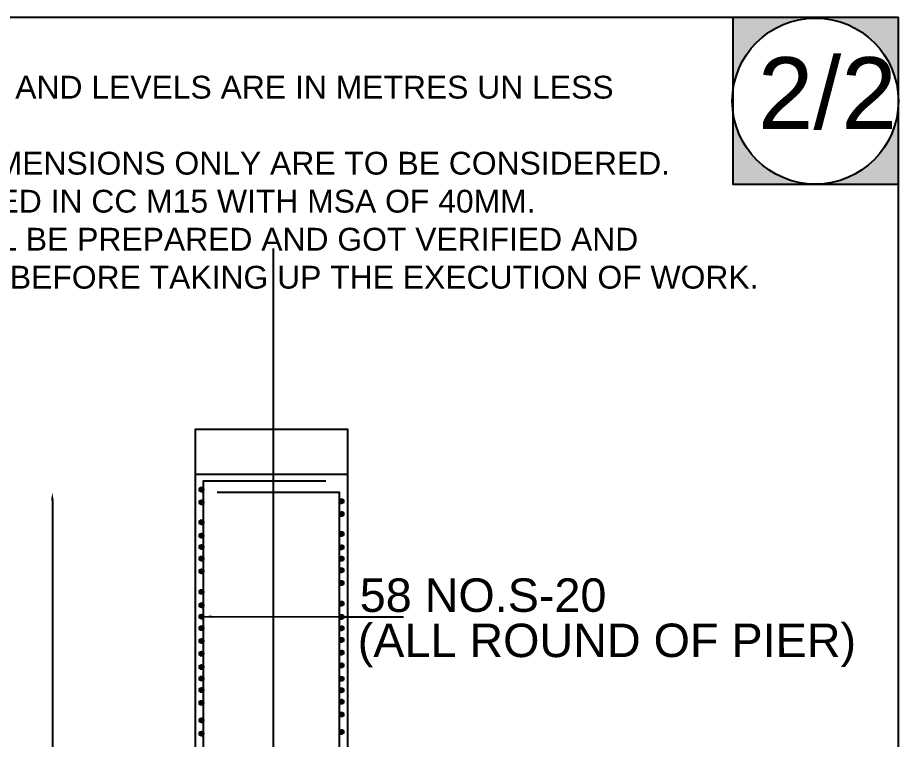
# Model space of a CAD drawing. Header units: inches. Extents: x 462478 to 482655, y -171037 to -157900.
# Drawn here: x 479758 to 482655, y -160274 to -157900 of the extents above; entities that cross this region are included whole.
import ezdxf

# ---------------------------------------------------------------- set-up
doc = ezdxf.new("R2010")
doc.units = ezdxf.units.IN
doc.header["$MEASUREMENT"] = 0
doc.layers.add('DRAWING', color=7, linetype='Continuous')
doc.layers.add('TEXT', color=7, linetype='Continuous')
doc.styles.get("Standard").update_dxf_attribs({"font": 'arial.ttf'})
doc.dimstyles.new('ST100', dxfattribs={"dimtxt": 100, "dimasz": 25, "dimexe": 0, "dimexo": 300, "dimgap": 0.09, "dimtad": 0, "dimtih": 1, "dimtoh": 1, "dimdec": 0, "dimzin": 0, "dimdsep": 46, "dimtxsty": 'Standard', "dimcen": 0, "dimse1": 1, "dimse2": 1, "dimadec": 0, "dimazin": 0, "dimtfac": 1, "dimtdec": 0, "dimtofl": 0, "dimtmove": 0, "dimatfit": 3, "dimfxl": 2000, "dimtolj": 1, "dimtzin": 0, "dimarcsym": 0})

# ---------------------------------------------------------------- blocks, each defined once
blk = doc.blocks.new('*D55')
at = {"layer": 'Defpoints', "color": 0, "ltscale": 0.4, "transparency": 16777216}
for p in [(480415, -159462), (479872.5, -161878.5), (480343.5, -161878.5)]:
    blk.add_point(p, dxfattribs=at)
at = {"layer": 'TEXT', "color": 0, "lineweight": -2, "ltscale": 0.4, "transparency": 16777216}
for p, q in [((479872.5, -159487), (479872.5, -160604.5)), ((479872.5, -161853.5), (479872.5, -160736))]:
    blk.add_line(p, q, dxfattribs=at)
at = {"layer": 'TEXT', "color": 0, "ltscale": 0.4, "transparency": 16777216}
for points in [[(479868.3, -159487), (479876.7, -159487), (479872.5, -159462)], [(479868.3, -161853.5), (479876.7, -161853.5), (479872.5, -161878.5)]]:
    blk.add_solid(points, dxfattribs=at)
at = {"layer": 'TEXT', "color": 0, "ltscale": 0.4, "transparency": 16777216, "insert": (479872.5, -160670.2), "char_height": 100, "attachment_point": 5}
blk.add_mtext('\\A1;8 @ 240 C/C', dxfattribs=at)

msp = doc.modelspace()

# ---------------------------------------------------------------- hatches: boundary and pattern name
at = {"layer": 'DRAWING', "ltscale": 0.4}
h = msp.add_hatch(dxfattribs=at)
h.set_pattern_fill('ANSI31', color=256, style=0)
h.set_pattern_definition([(45, (263.5, 2461.5), (-0.088388347648, 0.088388347648), [])])
h.paths.add_polyline_path([(480370, -159452, 1), (480356, -159452, 1)])
h = msp.add_hatch(dxfattribs=at)
h.set_pattern_fill('ANSI31', color=256, style=0)
h.set_pattern_definition([(45, (263.5, 2419.5), (-0.088388347648, 0.088388347648), [])])
h.paths.add_polyline_path([(480370, -159494, 1), (480356, -159494, 1)])
h = msp.add_hatch(dxfattribs=at)
h.set_pattern_fill('ANSI31', color=256, style=0)
h.set_pattern_definition([(135, (960923, 2423), (0.088388347648, 0.088388347648), [])])
h.paths.add_polyline_path([(480830.5, -159490.5, 1), (480816.5, -159490.5, 1)])
h = msp.add_hatch(dxfattribs=at)
h.set_pattern_fill('ANSI31', color=256, style=0)
h.set_pattern_definition([(45, (263.5, 2354), (-0.088388347648, 0.088388347648), [])])
h.paths.add_polyline_path([(480370, -159559.5, 1), (480356, -159559.5, 1)])
h = msp.add_hatch(dxfattribs=at)
h.set_pattern_fill('ANSI31', color=256, style=0)
h.set_pattern_definition([(135, (960923, 2381), (0.088388347648, 0.088388347648), [])])
h.paths.add_polyline_path([(480830.5, -159532.5, 1), (480816.5, -159532.5, 1)])
h = msp.add_hatch(dxfattribs=at)
h.set_pattern_fill('ANSI31', color=256, style=0)
h.set_pattern_definition([(45, (263.5, 2310), (-0.088388347648, 0.088388347648), [])])
h.paths.add_polyline_path([(480370, -159603.5, 1), (480356, -159603.5, 1)])
h = msp.add_hatch(dxfattribs=at)
h.set_pattern_fill('ANSI31', color=256, style=0)
h.set_pattern_definition([(135, (960923, 2315.5), (0.088388347648, 0.088388347648), [])])
h.paths.add_polyline_path([(480830.5, -159598, 1), (480816.5, -159598, 1)])
h = msp.add_hatch(dxfattribs=at)
h.set_pattern_fill('ANSI31', color=256, style=0)
h.set_pattern_definition([(45, (263.5, 2272.5), (-0.088388347648, 0.088388347648), [])])
h.paths.add_polyline_path([(480370, -159641, 1), (480356, -159641, 1)])
h = msp.add_hatch(dxfattribs=at)
h.set_pattern_fill('ANSI31', color=256, style=0)
h.set_pattern_definition([(135, (960923, 2271.5), (0.088388347648, 0.088388347648), [])])
h.paths.add_polyline_path([(480830.5, -159642, 1), (480816.5, -159642, 1)])
h = msp.add_hatch(dxfattribs=at)
h.set_pattern_fill('ANSI31', color=256, style=0)
h.set_pattern_definition([(45, (263.5, 2234.5), (-0.088388347648, 0.088388347648), [])])
h.paths.add_polyline_path([(480370, -159679, 1), (480356, -159679, 1)])
h = msp.add_hatch(dxfattribs=at)
h.set_pattern_fill('ANSI31', color=256, style=0)
h.set_pattern_definition([(135, (960923, 2234), (0.088388347648, 0.088388347648), [])])
h.paths.add_polyline_path([(480830.5, -159679.5, 1), (480816.5, -159679.5, 1)])
h = msp.add_hatch(dxfattribs=at)
h.set_pattern_fill('ANSI31', color=256, style=0)
h.set_pattern_definition([(45, (263.5, 2192.5), (-0.088388347648, 0.088388347648), [])])
h.paths.add_polyline_path([(480370, -159721, 1), (480356, -159721, 1)])
h = msp.add_hatch(dxfattribs=at)
h.set_pattern_fill('ANSI31', color=256, style=0)
h.set_pattern_definition([(135, (960923, 2196), (0.088388347648, 0.088388347648), [])])
h.paths.add_polyline_path([(480830.5, -159717.5, 1), (480816.5, -159717.5, 1)])
h = msp.add_hatch(dxfattribs=at)
h.set_pattern_fill('ANSI31', color=256, style=0)
h.set_pattern_definition([(135, (960923, 2154), (0.088388347648, 0.088388347648), [])])
h.paths.add_polyline_path([(480830.5, -159759.5, 1), (480816.5, -159759.5, 1)])
h = msp.add_hatch(dxfattribs=at)
h.set_pattern_fill('ANSI31', color=256, style=0)
h.set_pattern_definition([(45, (263.5, 2125), (-0.088388347648, 0.088388347648), [])])
h.paths.add_polyline_path([(480370, -159788.5, 1), (480356, -159788.5, 1)])
h = msp.add_hatch(dxfattribs=at)
h.set_pattern_fill('ANSI31', color=256, style=0)
h.set_pattern_definition([(45, (263.5, 2081), (-0.088388347648, 0.088388347648), [])])
h.paths.add_polyline_path([(480370, -159832.5, 1), (480356, -159832.5, 1)])
h = msp.add_hatch(dxfattribs=at)
h.set_pattern_fill('ANSI31', color=256, style=0)
h.set_pattern_definition([(135, (960923, 2086.5), (0.088388347648, 0.088388347648), [])])
h.paths.add_polyline_path([(480830.5, -159827, 1), (480816.5, -159827, 1)])
h = msp.add_hatch(dxfattribs=at)
h.set_pattern_fill('ANSI31', color=256, style=0)
h.set_pattern_definition([(45, (263.5, 2043.5), (-0.088388347648, 0.088388347648), [])])
h.paths.add_polyline_path([(480370, -159870, 1), (480356, -159870, 1)])
h = msp.add_hatch(dxfattribs=at)
h.set_pattern_fill('ANSI31', color=256, style=0)
h.set_pattern_definition([(135, (960923, 2042.5), (0.088388347648, 0.088388347648), [])])
h.paths.add_polyline_path([(480830.5, -159871, 1), (480816.5, -159871, 1)])
h = msp.add_hatch(dxfattribs=at)
h.set_pattern_fill('ANSI31', color=256, style=0)
h.set_pattern_definition([(45, (263.5, 2005.5), (-0.088388347648, 0.088388347648), [])])
h.paths.add_polyline_path([(480370, -159908, 1), (480356, -159908, 1)])
h = msp.add_hatch(dxfattribs=at)
h.set_pattern_fill('ANSI31', color=256, style=0)
h.set_pattern_definition([(135, (960923, 2005), (0.088388347648, 0.088388347648), [])])
h.paths.add_polyline_path([(480830.5, -159908.5, 1), (480816.5, -159908.5, 1)])
h = msp.add_hatch(dxfattribs=at)
h.set_pattern_fill('ANSI31', color=256, style=0)
h.set_pattern_definition([(45, (263.5, 1963.5), (-0.088388347648, 0.088388347648), [])])
h.paths.add_polyline_path([(480370, -159950, 1), (480356, -159950, 1)])
h = msp.add_hatch(dxfattribs=at)
h.set_pattern_fill('ANSI31', color=256, style=0)
h.set_pattern_definition([(135, (960923, 1967), (0.088388347648, 0.088388347648), [])])
h.paths.add_polyline_path([(480830.5, -159946.5, 1), (480816.5, -159946.5, 1)])
h = msp.add_hatch(dxfattribs=at)
h.set_pattern_fill('ANSI31', color=256, style=0)
h.set_pattern_definition([(45, (263.5, 1921.5), (-0.088388347648, 0.088388347648), [])])
h.paths.add_polyline_path([(480370, -159992, 1), (480356, -159992, 1)])
h = msp.add_hatch(dxfattribs=at)
h.set_pattern_fill('ANSI31', color=256, style=0)
h.set_pattern_definition([(135, (960923, 1925), (0.088388347648, 0.088388347648), [])])
h.paths.add_polyline_path([(480830.5, -159988.5, 1), (480816.5, -159988.5, 1)])
h = msp.add_hatch(dxfattribs=at)
h.set_pattern_fill('ANSI31', color=256, style=0)
h.set_pattern_definition([(45, (263.5, 1877.5), (-0.088388347648, 0.088388347648), [])])
h.paths.add_polyline_path([(480370, -160036, 1), (480356, -160036, 1)])
h = msp.add_hatch(dxfattribs=at)
h.set_pattern_fill('ANSI31', color=256, style=0)
h.set_pattern_definition([(135, (960923, 1883), (0.088388347648, 0.088388347648), [])])
h.paths.add_polyline_path([(480830.5, -160030.5, 1), (480816.5, -160030.5, 1)])
h = msp.add_hatch(dxfattribs=at)
h.set_pattern_fill('ANSI31', color=256, style=0)
h.set_pattern_definition([(45, (263.5, 1840), (-0.088388347648, 0.088388347648), [])])
h.paths.add_polyline_path([(480370, -160073.5, 1), (480356, -160073.5, 1)])
h = msp.add_hatch(dxfattribs=at)
h.set_pattern_fill('ANSI31', color=256, style=0)
h.set_pattern_definition([(135, (960923, 1839), (0.088388347648, 0.088388347648), [])])
h.paths.add_polyline_path([(480830.5, -160074.5, 1), (480816.5, -160074.5, 1)])
h = msp.add_hatch(dxfattribs=at)
h.set_pattern_fill('ANSI31', color=256, style=0)
h.set_pattern_definition([(45, (263.5, 1802), (-0.088388347648, 0.088388347648), [])])
h.paths.add_polyline_path([(480370, -160111.5, 1), (480356, -160111.5, 1)])
h = msp.add_hatch(dxfattribs=at)
h.set_pattern_fill('ANSI31', color=256, style=0)
h.set_pattern_definition([(135, (960923, 1801.5), (0.088388347648, 0.088388347648), [])])
h.paths.add_polyline_path([(480830.5, -160112, 1), (480816.5, -160112, 1)])
h = msp.add_hatch(dxfattribs=at)
h.set_pattern_fill('ANSI31', color=256, style=0)
h.set_pattern_definition([(45, (263.5, 1760), (-0.088388347648, 0.088388347648), [])])
h.paths.add_polyline_path([(480370, -160153.5, 1), (480356, -160153.5, 1)])
h = msp.add_hatch(dxfattribs=at)
h.set_pattern_fill('ANSI31', color=256, style=0)
h.set_pattern_definition([(135, (960923, 1763.5), (0.088388347648, 0.088388347648), [])])
h.paths.add_polyline_path([(480830.5, -160150, 1), (480816.5, -160150, 1)])
h = msp.add_hatch(dxfattribs=at)
h.set_pattern_fill('ANSI31', color=256, style=0)
h.set_pattern_definition([(135, (960923, 1721.5), (0.088388347648, 0.088388347648), [])])
h.paths.add_polyline_path([(480830.5, -160192, 1), (480816.5, -160192, 1)])
h = msp.add_hatch(dxfattribs=at)
h.set_pattern_fill('ANSI31', color=256, style=0)
h.set_pattern_definition([(45, (263.5, 1702.5), (-0.088388347648, 0.088388347648), [])])
h.paths.add_polyline_path([(480370, -160211, 1), (480356, -160211, 1)])
h = msp.add_hatch(dxfattribs=at)
h.set_pattern_fill('ANSI31', color=256, style=0)
h.set_pattern_definition([(135, (960923, 1664), (0.088388347648, 0.088388347648), [])])
h.paths.add_polyline_path([(480830.5, -160249.5, 1), (480816.5, -160249.5, 1)])
h = msp.add_hatch(dxfattribs=at)
h.set_pattern_fill('ANSI31', color=256, style=0)
h.set_pattern_definition([(45, (263.5, 1658.5), (-0.088388347648, 0.088388347648), [])])
h.paths.add_polyline_path([(480370, -160255, 1), (480356, -160255, 1)])
at = {"layer": 'TEXT', "ltscale": 0.4}
h = msp.add_hatch(dxfattribs=at)
h.set_pattern_fill('AR-SAND', color=256, scale=0.471126, style=0)
h.set_pattern_definition([(37.5, (316760.3393, -84004.74764), (-0.0296777937, 0.9077763118), [0, -0.7161111546, 0, -0.8009137913, 0, -0.7655793593]), (7.5, (316760.3393, -84004.7476), (0.8337873946, 1.329585709), [0, -0.386323123, 0, -0.6454422906, 0, -0.2473410238]), (327.5, (316759.7598, -84004.74764), (1.46715245, 0.002666126), [0, -0.2355628798, 0, -0.8480263673, 0, -1.107145535]), (317.5, (316759.7598, -84004.7476), (1.41626368, 0.413495567), [0, -0.11778144, 0, -0.5559283963, 0, -0.6360197754])])
h.paths.add_polyline_path([(482110.2, -157899.5), (482110.2, -158147.3, -0.952053), (482655, -158174.1), (482655, -157899.5)])
h.paths.add_polyline_path([(482369.3, -158446.9, -0.372509), (482110.2, -158200.9), (482110.2, -158446.9)])
h.paths.add_polyline_path([(482394.5, -158446.9), (482655, -158446.9), (482655, -158174.1, -0.400738)])

# ---------------------------------------------------------------- linework, layer by layer
at = {"layer": 'DRAWING', "ltscale": 0.4}
msp.add_lwpolyline([(482655, -157899.5), (462477.5, -157899.5), (462477.5, -171037), (482655, -171037)], close=True, dxfattribs=at)
for points in [[(480599, -158659), (480599, -162597.5)], [(480343.5, -159401.5), (480343.5, -159253.5), (480843, -159253.5), (480843, -159401.5)], [(480343.5, -161878.5), (480343.5, -159401.5), (480843, -159401.5), (480843, -161878.5)], [(480216.5, -162121), (480370, -162121), (480370, -159423.5), (480771.5, -159423.5)], [(480935.5, -162127), (480816.5, -162127), (480816.5, -159462), (480415, -159462)]]:
    msp.add_lwpolyline(points, dxfattribs=at)
for centre in [(480363, -159452), (480363, -159494), (480823.5, -159490.5), (480363, -159559.5), (480823.5, -159532.5), (480363, -159603.5), (480823.5, -159598), (480363, -159641), (480823.5, -159642), (480363, -159679), (480823.5, -159679.5), (480363, -159721), (480823.5, -159717.5), (480823.5, -159759.5), (480363, -159788.5), (480363, -159832.5), (480823.5, -159827), (480363, -159870), (480823.5, -159871), (480363, -159908), (480823.5, -159908.5), (480363, -159950), (480823.5, -159946.5), (480363, -159992), (480823.5, -159988.5), (480363, -160036), (480823.5, -160030.5), (480363, -160073.5), (480823.5, -160074.5), (480363, -160111.5), (480823.5, -160112), (480363, -160153.5), (480823.5, -160150), (480823.5, -160192), (480363, -160211), (480823.5, -160249.5), (480363, -160255)]:
    msp.add_circle(centre, 7, dxfattribs=at)
at = {"layer": 'TEXT', "ltscale": 0.4}
msp.add_lwpolyline([(482655, -157899.5), (482110.2, -157899.5), (482110.2, -158446.9), (482655, -158446.9)], close=True, dxfattribs=at)
msp.add_circle((482381.9, -158174.1), 273.1, dxfattribs=at)

# ---------------------------------------------------------------- texts
at = {"layer": 'DRAWING', "color": 7}
for s, p in [('58 NO.S-20', (480883.5, -159854.4)), ('(ALL ROUND OF PIER)', (480876.8, -160003.2))]:
    msp.add_text(s, height=110, rotation=0.0175, dxfattribs=at).set_placement(p)
at = {"layer": 'TEXT', "attachment_point": 1}
for s, insert, char_height, width in [('{\\LNOTES:- \\P}1. ALL THE DIMENSIONS ARE IN MILLIMETRES AND LEVELS ARE IN METRES UN LESS OTHERWISE SPECIFIED.\\P2. DO NOT SCALE THE DRAWING FIGURED DIMENSIONS ONLY ARE TO BE CONSIDERED.\\P3. ABUTMENTS.PIERS & WINGS ARE PROPOSED IN CC M15 WITH MSA OF 40MM.\\P4.THE SECHEDULE OF REINFORCMENT SHALL BE PREPARED AND GOT VERIFIED AND APPORVED BY THE COMPOTENT AUTHORITY BEFORE TAKING UP THE EXECUTION OF WORK.', (477381.2, -157965.8), 75, 4869.287), ('2/2', (482192.7, -158029.8), 235.56, 444.88)]:
    msp.add_mtext(s, dxfattribs=dict(at, insert=insert, char_height=char_height, width=width))

# ---------------------------------------------------------------- dimensions: what is measured, and where the dimension line sits
at = {"layer": 'TEXT', "ltscale": 0.4}
dim = msp.add_linear_dim(base=(479872.5, -161878.5), p1=(480415, -159462), p2=(480343.5, -161878.5), angle=90, text='8 @ 240 C/C', dimstyle='ST100', dxfattribs=at)
dim.commit()
dim.dimension.update_dxf_attribs({"geometry": '*D55', "text_midpoint": (479872.5, -160670.2)})

# ---------------------------------------------------------------- leaders
for points in [[(480370, -159870), (480816.5, -159871)], [(480816.5, -159871), (481027.5, -159871)]]:
    msp.add_leader(points, dimstyle='ST100', override={"dimgap": 0.09, "dimtad": 0}, dxfattribs=at)

doc.saveas('drawing.dxf')
